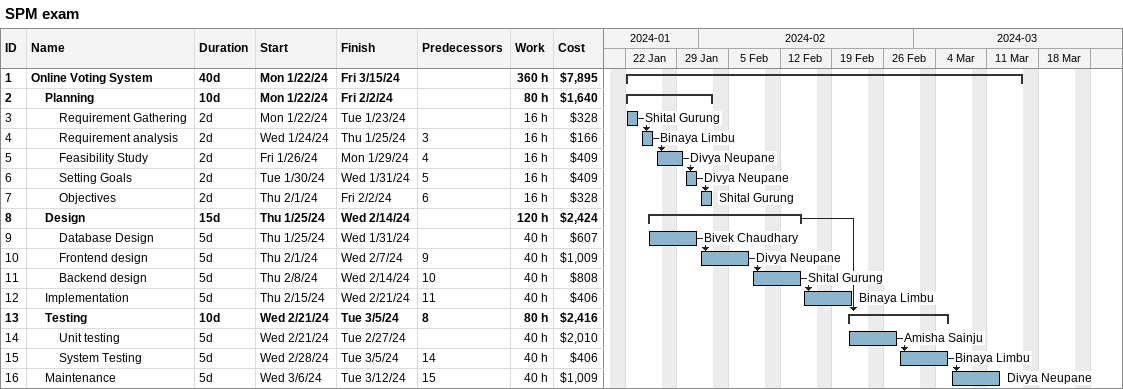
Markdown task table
SPM exam

| ID | Level | Task | Duration | Start | Finish | Predecessors | Resources | Work (h) | Cost ($) |
|---|---|---|---|---|---|---|---|---|---|
| 1 | 1 | **Online Voting System** | 40d | 2024-01-22 | 2024-03-15 |  |  | 360 | 7895 |
| 2 | 2 | **Planning** | 10d | 2024-01-22 | 2024-02-02 |  |  | 80 | 1640 |
| 3 | 3 | Requirement Gathering | 2d | 2024-01-22 | 2024-01-23 |  | Shital Gurung | 16 | 328 |
| 4 | 3 | Requirement analysis | 2d | 2024-01-24 | 2024-01-25 | 3 | Binaya Limbu | 16 | 166 |
| 5 | 3 | Feasibility Study | 2d | 2024-01-26 | 2024-01-29 | 4 | Divya Neupane | 16 | 409 |
| 6 | 3 | Setting Goals | 2d | 2024-01-30 | 2024-01-31 | 5 | Divya Neupane | 16 | 409 |
| 7 | 3 | Objectives | 2d | 2024-02-01 | 2024-02-02 | 6 | Shital Gurung | 16 | 328 |
| 8 | 2 | **Design** | 15d | 2024-01-25 | 2024-02-14 |  |  | 120 | 2424 |
| 9 | 3 | Database Design | 5d | 2024-01-25 | 2024-01-31 |  | Bivek Chaudhary | 40 | 607 |
| 10 | 3 | Frontend design | 5d | 2024-02-01 | 2024-02-07 | 9 | Divya Neupane | 40 | 1009 |
| 11 | 3 | Backend design | 5d | 2024-02-08 | 2024-02-14 | 10 | Shital Gurung | 40 | 808 |
| 12 | 2 | Implementation | 5d | 2024-02-15 | 2024-02-21 | 11 | Binaya Limbu | 40 | 406 |
| 13 | 2 | **Testing** | 10d | 2024-02-21 | 2024-03-05 | 8 |  | 80 | 2416 |
| 14 | 3 | Unit testing | 5d | 2024-02-21 | 2024-02-27 |  | Amisha Sainju | 40 | 2010 |
| 15 | 3 | System Testing | 5d | 2024-02-28 | 2024-03-05 | 14 | Binaya Limbu | 40 | 406 |
| 16 | 2 | Maintenance | 5d | 2024-03-06 | 2024-03-12 | 15 | Divya Neupane | 40 | 1009 |
